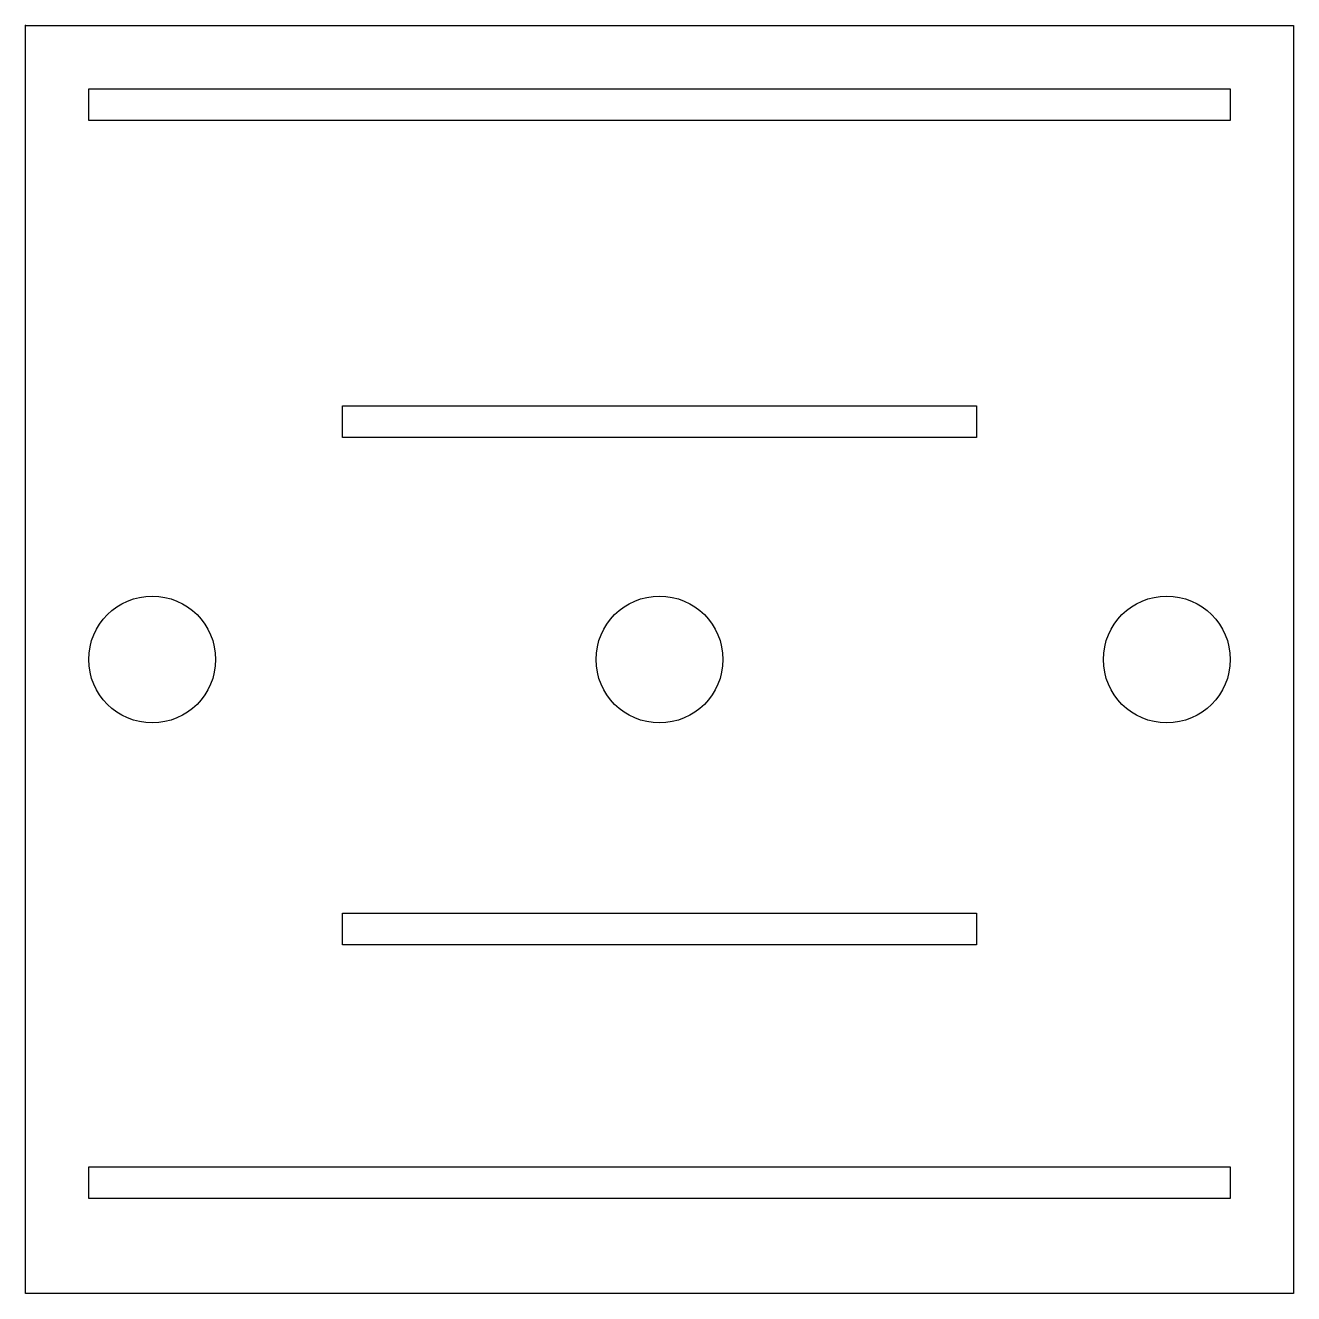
# Model space of a CAD drawing. Header units: centimetres. Extents: x 0 to 20, y -20 to 0.
import ezdxf

# ---------------------------------------------------------------- set-up
doc = ezdxf.new("R2010")
doc.units = ezdxf.units.CM
doc.header["$MEASUREMENT"] = 0
doc.layers.add('parte arriba v1_Sketch1', color=7, linetype='Continuous')

msp = doc.modelspace()

# ---------------------------------------------------------------- linework, layer by layer
at = {"layer": 'parte arriba v1_Sketch1'}
for p, q in [((0, -20), (0, 0)), ((0, 0), (20, 0)), ((20, 0), (20, -20)), ((1, -1), (19, -1)), ((1, -1.5), (1, -1)), ((19, -1), (19, -1.5)), ((19, -1.5), (1, -1.5)), ((5, -6.5), (5, -6)), ((5, -6), (15, -6)), ((15, -6), (15, -6.5)), ((15, -6.5), (5, -6.5)), ((5, -14.5), (5, -14)), ((5, -14), (15, -14)), ((15, -14), (15, -14.5)), ((15, -14.5), (5, -14.5)), ((1, -18), (19, -18)), ((1, -18.5), (1, -18)), ((19, -18), (19, -18.5)), ((19, -18.5), (1, -18.5)), ((20, -20), (0, -20))]:
    msp.add_line(p, q, dxfattribs=at)
for centre in [(2, -10), (10, -10), (18, -10)]:
    msp.add_circle(centre, 1, dxfattribs=at)
msp.add_point((0, 0), dxfattribs=at)

doc.saveas('drawing.dxf')
